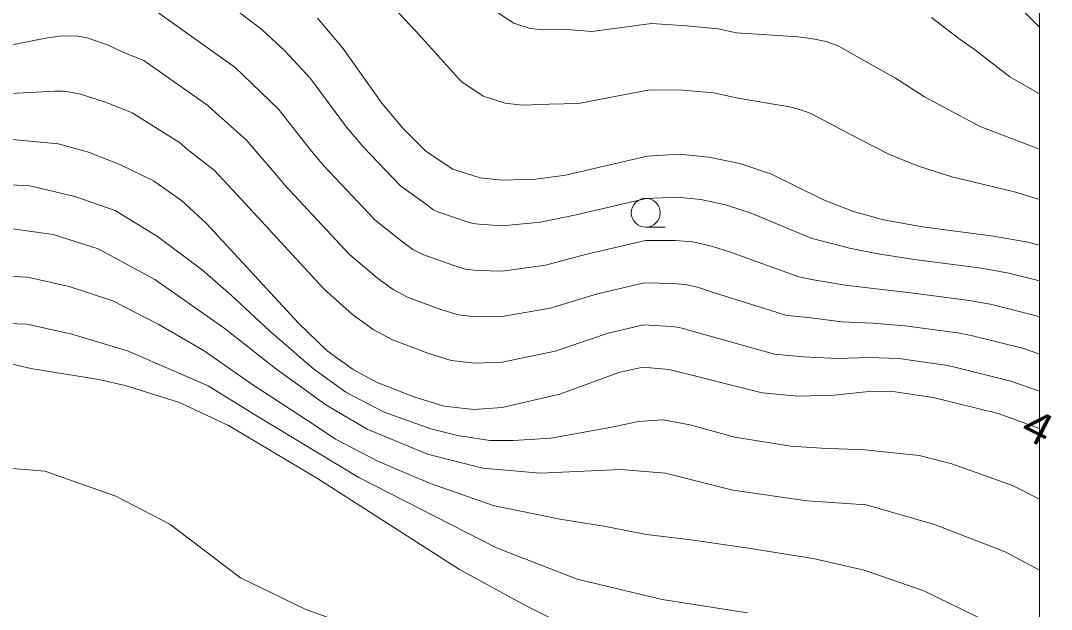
# Model space of a CAD drawing. Units: millimetres on the paper. Extents: x 20 to 1662, y 20 to 574.
# Drawn here: x 107.35 to 125.21, y 146.17 to 156.37 of the extents above; entities that cross this region are included whole.
import ezdxf
from ezdxf.enums import TextEntityAlignment as Align

# ---------------------------------------------------------------- set-up
doc = ezdxf.new("R2010")
doc.units = ezdxf.units.MM
doc.layers.add('D-SUV', color=8, linetype='Continuous', lineweight=13)
doc.layers.add('D-TTL-LINE', color=7, linetype='Continuous', lineweight=13)
doc.styles.add('ＭＳ ゴシック', font='')
doc.styles.get('ＭＳ ゴシック').set_extended_font_data('MS Gothic')

msp = doc.modelspace()

# ---------------------------------------------------------------- linework, layer by layer
at = {"layer": 'D-SUV'}
for p, q in [((109.885, 157.489), (111.537, 156.211)), ((112.941, 157.539), (114.259, 156.117)), ((124.991, 156.265), (124.369, 156.885)), ((109.721, 156.519), (111.065, 155.557)), ((112.931, 155.897), (112.495, 156.413)), ((115.891, 156.325), (115.613, 156.511)), ((123.623, 156.045), (123.131, 156.425)), ((116.175, 156.235), (115.891, 156.325)), ((116.401, 156.213), (116.175, 156.235)), ((118.281, 156.321), (117.243, 156.181)), ((118.885, 156.281), (118.281, 156.321)), ((119.431, 156.231), (118.885, 156.281)), ((125, 156.257), (124.991, 156.265)), ((107.813, 156.071), (106.549, 155.829)), ((108.027, 156.101), (107.813, 156.071)), ((108.195, 156.107), (108.027, 156.101)), ((108.347, 156.101), (108.195, 156.107)), ((108.505, 156.073), (108.347, 156.101)), ((108.867, 155.947), (108.505, 156.073)), ((111.537, 156.211), (111.927, 155.849)), ((114.259, 156.117), (114.933, 155.371)), ((116.753, 156.223), (116.401, 156.213)), ((117.243, 156.181), (116.753, 156.223)), ((119.753, 156.163), (119.431, 156.231)), ((120.817, 156.093), (119.753, 156.163)), ((121.071, 156.059), (120.817, 156.093)), ((121.305, 156.013), (121.071, 156.059)), ((109.149, 155.813), (108.867, 155.947)), ((113.605, 154.943), (112.931, 155.897)), ((121.513, 155.933), (121.305, 156.013)), ((121.741, 155.803), (121.513, 155.933)), ((123.871, 155.871), (123.623, 156.045)), ((109.483, 155.681), (109.149, 155.813)), ((111.927, 155.849), (112.373, 155.367)), ((122.505, 155.373), (121.741, 155.803)), ((124.487, 155.397), (123.871, 155.871)), ((110.593, 154.903), (109.483, 155.681)), ((111.065, 155.557), (111.357, 155.285)), ((112.373, 155.367), (112.997, 154.527)), ((114.995, 155.309), (114.933, 155.371)), ((123.007, 155.051), (122.505, 155.373)), ((125, 155.104), (124.487, 155.397)), ((111.357, 155.285), (111.817, 154.839)), ((115.365, 155.061), (114.995, 155.309)), ((118.243, 155.173), (117.015, 154.937)), ((118.821, 155.169), (118.243, 155.173)), ((119.351, 155.121), (118.821, 155.169)), ((107.949, 155.147), (106.687, 155.087)), ((108.017, 155.151), (107.949, 155.147)), ((108.087, 155.147), (108.017, 155.151)), ((108.181, 155.139), (108.087, 155.147)), ((108.369, 155.103), (108.181, 155.139)), ((108.547, 155.047), (108.369, 155.103)), ((108.837, 154.951), (108.547, 155.047)), ((115.743, 154.941), (115.365, 155.061)), ((119.781, 155.029), (119.351, 155.121)), ((120.389, 154.925), (119.781, 155.029)), ((123.333, 154.879), (123.007, 155.051)), ((109.281, 154.777), (108.837, 154.951)), ((110.789, 154.721), (110.593, 154.903)), ((111.817, 154.839), (112.389, 154.113)), ((113.969, 154.509), (113.605, 154.943)), ((116.045, 154.909), (115.743, 154.941)), ((116.513, 154.923), (116.045, 154.909)), ((117.015, 154.937), (116.513, 154.923)), ((120.643, 154.885), (120.389, 154.925)), ((120.827, 154.839), (120.643, 154.885)), ((120.945, 154.797), (120.827, 154.839)), ((123.983, 154.531), (123.333, 154.879)), ((110.121, 154.249), (109.281, 154.777)), ((111.259, 154.309), (110.789, 154.721)), ((121.049, 154.757), (120.945, 154.797)), ((121.881, 154.321), (121.049, 154.757)), ((112.997, 154.527), (113.289, 154.179)), ((114.299, 154.181), (113.969, 154.509)), ((124.927, 154.173), (123.983, 154.531)), ((108.003, 154.235), (106.825, 154.347)), ((111.781, 153.697), (111.259, 154.309)), ((122.391, 154.057), (121.881, 154.321)), ((108.525, 154.091), (108.003, 154.235)), ((110.219, 154.159), (110.121, 154.249)), ((110.701, 153.779), (110.219, 154.159)), ((112.389, 154.113), (112.609, 153.851)), ((113.289, 154.179), (113.933, 153.511)), ((114.375, 154.107), (114.299, 154.181)), ((114.839, 153.797), (114.375, 154.107)), ((125, 154.141), (124.927, 154.173)), ((109.079, 153.873), (108.525, 154.091)), ((118.203, 154.025), (116.787, 153.693)), ((118.757, 154.057), (118.203, 154.025)), ((119.271, 154.009), (118.757, 154.057)), ((119.807, 153.895), (119.271, 154.009)), ((122.885, 153.859), (122.391, 154.057)), ((109.651, 153.595), (109.079, 153.873)), ((111.173, 153.281), (110.701, 153.779)), ((112.609, 153.851), (113.489, 152.917)), ((115.309, 153.647), (114.839, 153.797)), ((120.359, 153.713), (119.807, 153.895)), ((123.479, 153.665), (122.885, 153.859)), ((110.143, 153.249), (109.651, 153.595)), ((111.927, 153.523), (111.781, 153.697)), ((115.687, 153.607), (115.309, 153.647)), ((116.273, 153.625), (115.687, 153.607)), ((116.787, 153.693), (116.273, 153.625)), ((121.257, 153.269), (120.359, 153.713)), ((124.567, 153.407), (123.479, 153.665)), ((106.815, 153.547), (107.511, 153.509)), ((107.511, 153.509), (108.291, 153.327)), ((113.047, 152.321), (111.927, 153.523)), ((113.933, 153.511), (114.403, 153.167)), ((125, 153.274), (124.567, 153.407)), ((108.291, 153.327), (108.985, 153.085)), ((110.565, 152.865), (110.143, 153.249)), ((111.247, 153.195), (111.173, 153.281)), ((116.971, 153.009), (118.187, 153.293)), ((118.187, 153.293), (118.723, 153.311)), ((118.723, 153.311), (119.135, 153.273)), ((119.135, 153.273), (119.563, 153.181)), ((121.775, 153.063), (121.257, 153.269)), ((108.985, 153.085), (109.719, 152.633)), ((112.605, 151.727), (111.247, 153.195)), ((114.403, 153.167), (114.493, 153.101)), ((114.493, 153.101), (114.577, 153.057)), ((114.577, 153.057), (115.083, 152.887)), ((119.563, 153.181), (120.003, 153.035)), ((120.003, 153.035), (121.045, 152.601)), ((122.297, 152.919), (121.775, 153.063)), ((112.163, 151.133), (110.565, 152.865)), ((113.489, 152.917), (113.967, 152.537)), ((115.083, 152.887), (115.185, 152.855)), ((115.185, 152.855), (115.287, 152.845)), ((115.287, 152.845), (115.689, 152.819)), ((115.689, 152.819), (116.357, 152.881)), ((116.357, 152.881), (116.971, 153.009)), ((122.975, 152.797), (122.297, 152.919)), ((106.907, 152.809), (107.913, 152.669)), ((107.913, 152.669), (108.695, 152.419)), ((118.179, 152.793), (118.514, 152.793)), ((124.205, 152.639), (122.975, 152.797)), ((109.719, 152.633), (110.503, 152.051)), ((113.967, 152.537), (114.147, 152.407)), ((117.157, 152.325), (118.173, 152.561)), ((118.173, 152.561), (118.689, 152.565)), ((118.689, 152.565), (118.997, 152.537)), ((118.997, 152.537), (119.319, 152.467)), ((121.045, 152.601), (121.193, 152.565)), ((121.193, 152.565), (121.707, 152.427)), ((124.797, 152.533), (124.205, 152.639)), ((125, 152.483), (124.797, 152.533)), ((108.695, 152.419), (109.673, 151.887)), ((113.531, 151.909), (113.047, 152.321)), ((114.147, 152.407), (114.315, 152.319)), ((114.315, 152.319), (114.857, 152.127)), ((116.441, 152.135), (117.157, 152.325)), ((119.319, 152.467), (119.649, 152.359)), ((119.649, 152.359), (120.833, 151.931)), ((121.707, 152.427), (122.235, 152.323)), ((122.235, 152.323), (122.873, 152.227)), ((115.689, 152.033), (116.441, 152.135)), ((122.873, 152.227), (123.997, 152.081)), ((106.773, 151.957), (107.471, 151.925)), ((110.503, 152.051), (110.999, 151.617)), ((114.857, 152.127), (115.059, 152.065)), ((115.059, 152.065), (115.265, 152.043)), ((115.265, 152.043), (115.689, 152.033)), ((123.997, 152.081), (124.469, 151.995)), ((124.469, 151.995), (125, 151.863)), ((107.471, 151.925), (108.189, 151.763)), ((109.673, 151.887), (110.873, 151.051)), ((113.803, 151.713), (113.531, 151.909)), ((118.157, 151.831), (117.341, 151.641)), ((118.655, 151.819), (118.157, 151.831)), ((118.861, 151.799), (118.655, 151.819)), ((119.075, 151.753), (118.861, 151.799)), ((120.833, 151.931), (121.087, 151.879)), ((121.087, 151.879), (121.641, 151.791)), ((121.641, 151.791), (122.173, 151.727)), ((108.189, 151.763), (108.949, 151.517)), ((110.999, 151.617), (111.659, 150.999)), ((113.097, 151.279), (112.605, 151.727)), ((114.053, 151.581), (113.803, 151.713)), ((117.341, 151.641), (116.525, 151.391)), ((119.295, 151.681), (119.075, 151.753)), ((120.621, 151.263), (119.295, 151.681)), ((122.173, 151.727), (122.769, 151.657)), ((122.769, 151.657), (123.787, 151.521)), ((108.949, 151.517), (109.745, 151.105)), ((114.629, 151.367), (114.053, 151.581)), ((123.787, 151.521), (124.143, 151.457)), ((124.143, 151.457), (124.949, 151.255)), ((113.457, 151.019), (113.097, 151.279)), ((114.935, 151.273), (114.629, 151.367)), ((115.243, 151.241), (114.935, 151.273)), ((115.689, 151.245), (115.243, 151.241)), ((116.525, 151.391), (115.689, 151.245)), ((120.991, 151.227), (120.621, 151.263)), ((124.949, 151.255), (125, 151.237)), ((106.517, 151.147), (107.463, 151.113)), ((107.463, 151.113), (108.239, 150.939)), ((109.745, 151.105), (110.527, 150.651)), ((112.661, 150.649), (112.163, 151.133)), ((118.143, 151.099), (117.527, 150.957)), ((118.621, 151.073), (118.143, 151.099)), ((118.723, 151.063), (118.621, 151.073)), ((118.831, 151.039), (118.723, 151.063)), ((121.573, 151.155), (120.991, 151.227)), ((122.111, 151.133), (121.573, 151.155)), ((122.667, 151.087), (122.111, 151.133)), ((123.577, 150.963), (122.667, 151.087)), ((108.239, 150.939), (109.203, 150.651)), ((110.873, 151.051), (111.765, 150.343)), ((111.659, 150.999), (112.423, 150.339)), ((113.791, 150.841), (113.457, 151.019)), ((117.527, 150.957), (116.609, 150.645)), ((118.941, 151.003), (118.831, 151.039)), ((120.409, 150.595), (118.941, 151.003)), ((123.815, 150.919), (123.577, 150.963)), ((124.727, 150.691), (123.815, 150.919)), ((114.403, 150.609), (113.791, 150.841)), ((109.203, 150.651), (110.601, 150.047)), ((110.527, 150.651), (111.355, 150.071)), ((113.111, 150.325), (112.661, 150.649)), ((114.809, 150.483), (114.403, 150.609)), ((116.609, 150.645), (115.691, 150.457)), ((120.903, 150.545), (120.409, 150.595)), ((121.505, 150.519), (120.903, 150.545)), ((122.051, 150.537), (121.505, 150.519)), ((122.565, 150.517), (122.051, 150.537)), ((125, 150.596), (124.727, 150.691)), ((106.881, 150.499), (107.529, 150.343)), ((107.529, 150.343), (108.707, 150.157)), ((111.765, 150.343), (112.637, 149.715)), ((115.221, 150.439), (114.809, 150.483)), ((115.691, 150.457), (115.221, 150.439)), ((118.127, 150.367), (117.713, 150.273)), ((118.585, 150.325), (118.127, 150.367)), ((123.369, 150.403), (122.565, 150.517)), ((123.487, 150.381), (123.369, 150.403)), ((124.505, 150.127), (123.487, 150.381)), ((112.423, 150.339), (112.983, 149.935)), ((113.529, 150.103), (113.111, 150.325)), ((117.713, 150.273), (116.693, 149.901)), ((120.195, 149.925), (118.585, 150.325)), ((108.707, 150.157), (109.161, 150.051)), ((109.161, 150.051), (110.105, 149.755)), ((110.601, 150.047), (111.445, 149.517)), ((111.355, 150.071), (112.437, 149.371)), ((114.177, 149.849), (113.529, 150.103)), ((125, 149.952), (124.505, 150.127)), ((112.983, 149.935), (113.649, 149.587)), ((114.685, 149.691), (114.177, 149.849)), ((116.693, 149.901), (115.691, 149.669)), ((120.815, 149.865), (120.195, 149.925)), ((121.437, 149.883), (120.815, 149.865)), ((121.989, 149.941), (121.437, 149.883)), ((122.461, 149.947), (121.989, 149.941)), ((123.159, 149.843), (122.461, 149.947)), ((124.283, 149.563), (123.159, 149.843)), ((110.105, 149.755), (110.949, 149.355)), ((112.637, 149.715), (113.353, 149.297)), ((115.199, 149.637), (114.685, 149.691)), ((115.691, 149.669), (115.199, 149.637)), ((111.445, 149.517), (113.207, 148.457)), ((113.649, 149.587), (114.457, 149.299)), ((118.055, 149.429), (118.473, 149.457)), ((118.473, 149.457), (118.941, 149.371)), ((124.999, 149.307), (124.283, 149.563)), ((110.949, 149.355), (112.491, 148.439)), ((112.437, 149.371), (112.803, 149.121)), ((113.353, 149.297), (114.401, 148.861)), ((114.457, 149.299), (114.919, 149.183)), ((116.537, 149.141), (117.593, 149.327)), ((117.593, 149.327), (118.055, 149.429)), ((118.941, 149.371), (119.723, 149.155)), ((125, 149.307), (124.999, 149.307)), ((112.803, 149.121), (113.535, 148.739)), ((114.919, 149.183), (115.483, 149.097)), ((115.483, 149.097), (115.887, 149.097)), ((115.887, 149.097), (116.537, 149.141)), ((119.723, 149.155), (120.691, 148.997)), ((120.691, 148.997), (121.225, 148.967)), ((121.225, 148.967), (121.975, 148.939)), ((121.975, 148.939), (122.915, 148.837)), ((113.535, 148.739), (114.435, 148.357)), ((114.401, 148.861), (115.355, 148.617)), ((122.915, 148.837), (123.479, 148.693)), ((107.771, 148.567), (107.073, 148.625)), ((108.999, 148.135), (107.771, 148.567)), ((115.355, 148.617), (116.349, 148.533)), ((116.349, 148.533), (117.743, 148.597)), ((117.743, 148.597), (118.523, 148.533)), ((123.479, 148.693), (124.533, 148.317)), ((112.491, 148.439), (114.951, 146.861)), ((113.207, 148.457), (115.595, 147.237)), ((118.523, 148.533), (119.685, 148.237)), ((114.435, 148.357), (115.535, 147.973)), ((119.685, 148.237), (120.975, 148.053)), ((124.533, 148.317), (125, 148.08)), ((109.935, 147.647), (108.999, 148.135)), ((120.975, 148.053), (121.995, 147.985)), ((115.535, 147.973), (116.689, 147.733)), ((121.995, 147.985), (123.183, 147.645)), ((116.689, 147.733), (117.455, 147.615)), ((111.161, 146.721), (109.935, 147.647)), ((117.455, 147.615), (118.191, 147.467)), ((123.183, 147.645), (124.407, 147.171)), ((118.191, 147.467), (118.957, 147.379)), ((118.957, 147.379), (119.959, 147.231)), ((115.595, 147.237), (116.991, 146.693)), ((119.959, 147.231), (121.079, 147.055)), ((124.407, 147.171), (125, 146.853)), ((121.079, 147.055), (121.963, 146.849)), ((114.951, 146.861), (116.107, 146.231)), ((121.963, 146.849), (122.995, 146.495)), ((112.281, 146.177), (111.161, 146.721)), ((116.991, 146.693), (118.465, 146.345)), ((122.995, 146.495), (124.379, 145.819)), ((118.465, 146.345), (119.939, 146.113)), ((113.197, 145.839), (112.281, 146.177)), ((116.107, 146.231), (116.557, 146.009))]:
    msp.add_line(p, q, dxfattribs=at)
msp.add_circle((118.179, 153.043), 0.25, dxfattribs=at)
at = {"layer": 'D-TTL-LINE'}
msp.add_line((125, 106), (125, 206), dxfattribs=at)

# ---------------------------------------------------------------- texts
at = {"layer": 'D-SUV', "style": 'ＭＳ ゴシック'}
msp.add_text('４', height=0.55, rotation=333, dxfattribs=at).set_placement((124.427, 149.107), align=Align.BOTTOM_LEFT)

doc.saveas('drawing.dxf')
